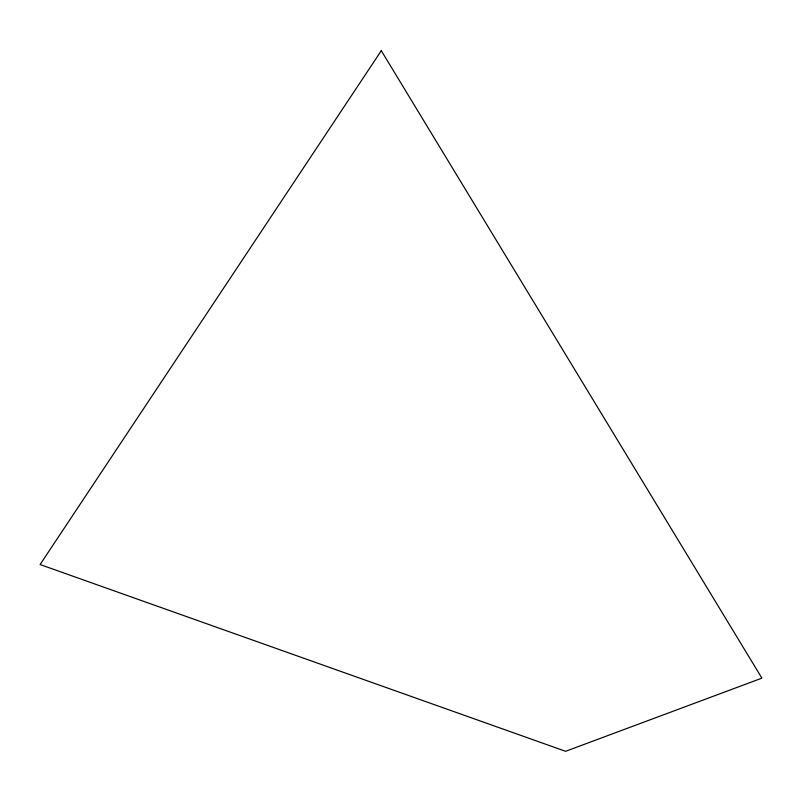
<?xml version="1.0" encoding="UTF-8"?>
<svg xmlns="http://www.w3.org/2000/svg" width="802" height="802" viewBox="0 0 802 802"><rect width="100%" height="100%" fill="white"/><g stroke="black" fill="none" stroke-linecap="round" stroke-linejoin="round"><path stroke-width="1.2" d="M381.291 50.696L40.1 564.538L565.6 751.304L761.9 678.141L381.291 50.696"/></g></svg>
